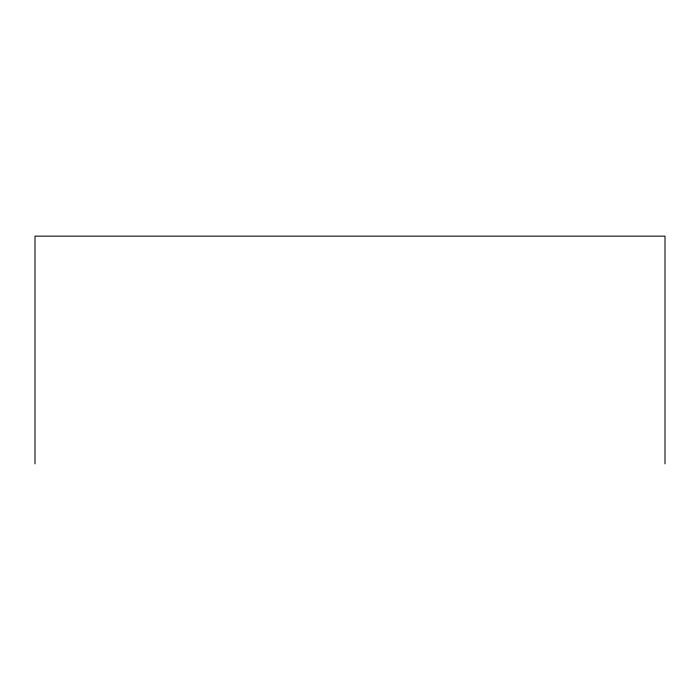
<?xml version="1.0" encoding="UTF-8"?>
<svg xmlns="http://www.w3.org/2000/svg" width="700" height="700" viewBox="0 0 700 700"><rect width="100%" height="100%" fill="white"/><g stroke="black" fill="none" stroke-linecap="round" stroke-linejoin="round"><path stroke-width="1.05" d="M665 463.855L665 236.145L35 236.145L35 463.855"/></g></svg>
